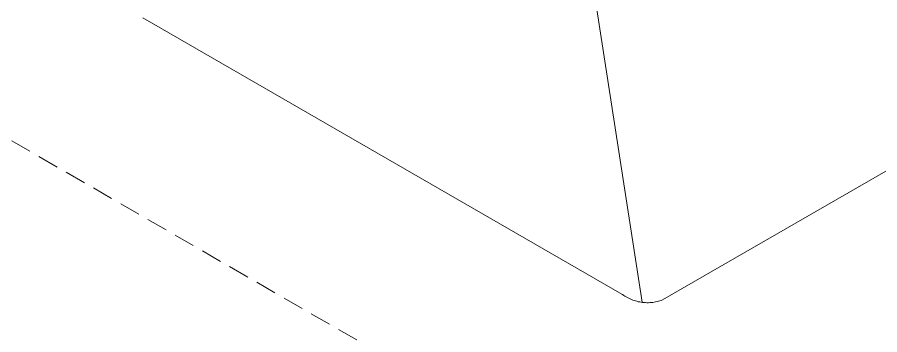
# Model space of a CAD drawing. Header units: millimetres. Extents: x -75 to 3710, y -20 to 2482.
# Drawn here: x 3239.1 to 3291.3, y 554.6 to 573.8 of the extents above; entities that cross this region are included whole.
import ezdxf

# ---------------------------------------------------------------- set-up
doc = ezdxf.new("R2010")
doc.units = ezdxf.units.MM
doc.linetypes.add('HIDDEN', pattern=[1.905, 1.27, -0.635])
doc.layers.add('ZANO_R', color=7, linetype='Continuous', lineweight=0)
doc.layers.add('ZANO_R_przerywana', color=7, linetype='HIDDEN', lineweight=0)

msp = doc.modelspace()

# ---------------------------------------------------------------- linework, layer by layer
at = {"layer": 'ZANO_R'}
for p, q in [((3274.131, 574.539), (3276.909, 556.526)), ((3275.677, 557.028), (3246.673, 573.774)), ((3275.677, 557.028), (3246.673, 573.774)), ((3275.677, 557.028), (3246.673, 573.774)), ((3275.677, 557.028), (3246.673, 573.774)), ((3295.478, 566.671), (3278.153, 556.668)), ((3275.677, 557.028), (3275.726, 557)), ((3275.726, 557), (3275.798, 556.949)), ((3275.726, 557), (3275.798, 556.949)), ((3275.798, 556.949), (3275.872, 556.901)), ((3275.798, 556.949), (3275.872, 556.901)), ((3275.872, 556.901), (3275.947, 556.855)), ((3275.872, 556.901), (3275.947, 556.855)), ((3275.947, 556.855), (3276.024, 556.812)), ((3275.947, 556.855), (3276.024, 556.812)), ((3276.024, 556.812), (3276.102, 556.772)), ((3276.024, 556.812), (3276.102, 556.772)), ((3276.102, 556.772), (3276.181, 556.734)), ((3276.102, 556.772), (3276.181, 556.734)), ((3276.181, 556.734), (3276.262, 556.699)), ((3276.181, 556.734), (3276.262, 556.699)), ((3276.262, 556.699), (3276.344, 556.667)), ((3276.262, 556.699), (3276.344, 556.667)), ((3276.344, 556.667), (3276.427, 556.637)), ((3276.344, 556.667), (3276.427, 556.637)), ((3276.427, 556.637), (3276.511, 556.611)), ((3276.427, 556.637), (3276.511, 556.611)), ((3276.511, 556.611), (3276.596, 556.587)), ((3276.511, 556.611), (3276.596, 556.587)), ((3276.596, 556.587), (3276.681, 556.566)), ((3276.596, 556.587), (3276.681, 556.566)), ((3276.681, 556.566), (3276.767, 556.548)), ((3276.681, 556.566), (3276.767, 556.548)), ((3276.767, 556.548), (3276.854, 556.533)), ((3276.767, 556.548), (3276.854, 556.533)), ((3276.854, 556.533), (3276.941, 556.522)), ((3276.854, 556.533), (3276.941, 556.522)), ((3277.556, 556.522), (3277.643, 556.534)), ((3277.556, 556.522), (3277.643, 556.534)), ((3277.643, 556.534), (3277.73, 556.549)), ((3277.643, 556.534), (3277.73, 556.549)), ((3277.73, 556.549), (3277.816, 556.567)), ((3277.73, 556.549), (3277.816, 556.567)), ((3277.816, 556.567), (3277.901, 556.588)), ((3277.816, 556.567), (3277.901, 556.588)), ((3277.901, 556.588), (3277.986, 556.612)), ((3277.901, 556.588), (3277.986, 556.612)), ((3277.986, 556.612), (3278.07, 556.639)), ((3277.986, 556.612), (3278.07, 556.639)), ((3278.07, 556.639), (3278.153, 556.668)), ((3278.07, 556.639), (3278.153, 556.668)), ((3276.941, 556.522), (3277.029, 556.513)), ((3276.941, 556.522), (3277.029, 556.513)), ((3277.029, 556.513), (3277.117, 556.507)), ((3277.029, 556.513), (3277.117, 556.507)), ((3277.117, 556.507), (3277.205, 556.504)), ((3277.117, 556.507), (3277.205, 556.504)), ((3277.205, 556.504), (3277.293, 556.504)), ((3277.205, 556.504), (3277.293, 556.504)), ((3277.293, 556.504), (3277.38, 556.507)), ((3277.293, 556.504), (3277.38, 556.507)), ((3277.38, 556.507), (3277.468, 556.513)), ((3277.38, 556.507), (3277.468, 556.513)), ((3277.468, 556.513), (3277.556, 556.522)), ((3277.468, 556.513), (3277.556, 556.522))]:
    msp.add_line(p, q, dxfattribs=at)
at = {"layer": 'ZANO_R_przerywana'}
msp.add_line((3147.985, 618.7), (3354.857, 499.263), dxfattribs=at)

doc.saveas('drawing.dxf')
